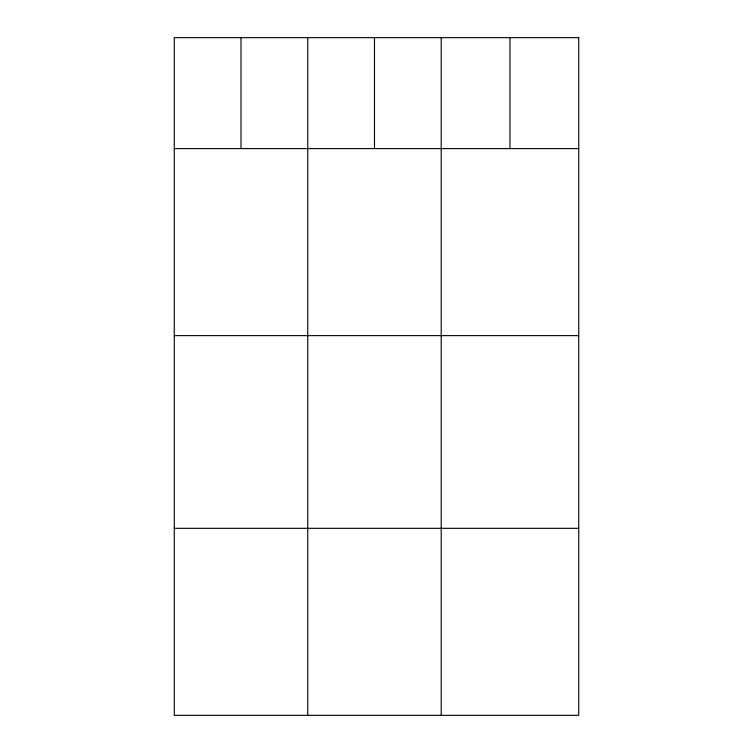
<?xml version="1.0" encoding="UTF-8"?>
<svg xmlns="http://www.w3.org/2000/svg" width="753" height="753" viewBox="0 0 753 753"><rect width="100%" height="100%" fill="white"/><g stroke="black" fill="none" stroke-linecap="round" stroke-linejoin="round"><path stroke-width="1.13" d="M174.272 148.595L578.728 148.595M174.272 335.622L578.728 335.622M174.272 528.324L578.728 528.324M509.969 37.65L509.969 148.595M441.211 37.65L441.211 715.35M374.476 37.65L374.476 148.595M307.742 37.65L307.742 715.35M241.007 37.65L241.007 148.595M578.728 37.65L174.272 37.65L174.272 715.35L578.728 715.35L578.728 37.65"/></g></svg>
